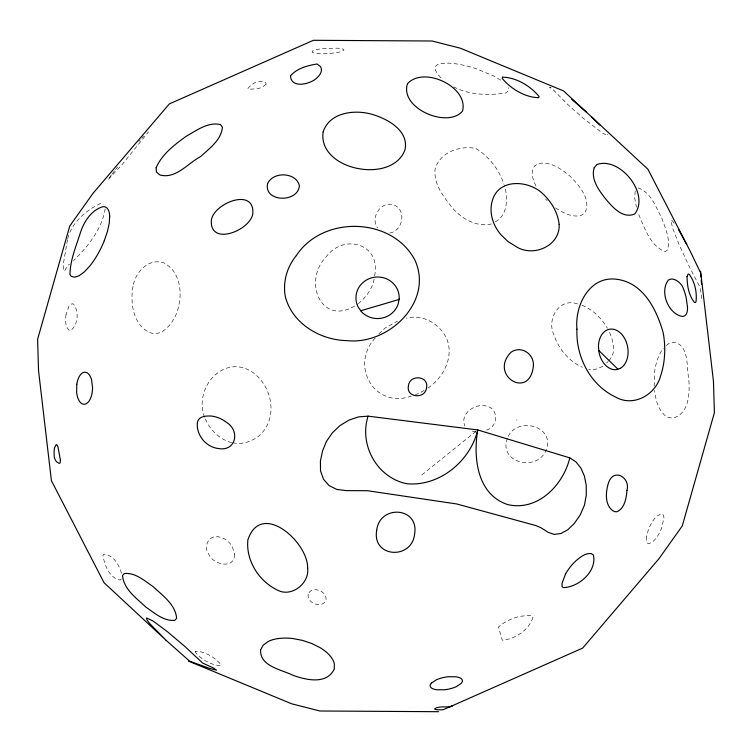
<?xml version="1.0" encoding="UTF-8"?>
<svg xmlns="http://www.w3.org/2000/svg" width="752" height="752" viewBox="0 0 752 752"><rect width="100%" height="100%" fill="white"/><g stroke="black" fill="none" stroke-linecap="round" stroke-linejoin="round"><path stroke-width="0.56" stroke-dasharray="3.76 2.82" d="M105.158 208.765C101.981 229.106 87.956 246.44 73.593 260.596M374.129 279.124C372.296 288.947 365.923 297.369 358.347 303.648M374.599 275.937C381.508 243.939 343.833 232.819 326.058 256.958C301.937 281.981 322.326 328.53 357.35 304.25M67.52 239.644L63.394 263.595L63.61 270.852L64.644 270.917L67.53 265.559L69.569 264.187M67.755 238.647C71.384 222.893 86.179 210.231 100.307 203.576L103.56 204.102M507.431 438.284C498.003 462.583 536.599 472.124 545.764 450.871C556.499 426.299 517.244 415.527 507.741 437.335M635.243 191.027L634.66 198.096L636.427 207.129M375.154 338.071C349.567 365.528 374.44 409.154 411.297 396.125M608.8 360.65C617.383 352.359 612.711 339.415 608.556 330.147M111.428 174.84L108.044 179.737L122.266 164.387L148.576 131.788M112.142 173.928L114.981 170.253M115.629 169.444L117.556 167.029M138.866 141.432L140.257 139.816M121.288 578.786L120.311 580.036C109.501 578.467 104.359 564.79 102.958 555.211L103.579 554.252L104.725 554.196C114.041 555.737 119.446 565.325 121.589 573.814M141.63 138.274L143.688 135.952M378.782 334.02L385.174 327.985L397.507 321.095M606.667 362.878L608.189 361.543M666.338 345.544L668.669 343.589L673.623 342.16C689.481 344.952 686.369 367.155 688.785 379.008C689.8 393.014 689.443 414.305 672.279 418.187L667.372 417.022A39.649 19.731 -87.1 0 1 656.12 399.613L654.372 390.495M421.825 474.954L475.922 431.385M424.175 390.382L419.494 393.24L415.395 394.678M427.926 388.098C443.229 377.833 453.888 357.661 447.017 339.406C440.174 323.821 423.207 313.951 406.183 318.19M486.488 430.172C498.595 426.375 498.952 408.355 486.046 405.958C475.095 403.016 459.228 414.108 464.962 426.074M495.418 221.821C507.995 214.884 508.004 197.616 504.47 185.396M602.869 366.224L596.9 369.025L590.687 369.777L588.684 369.317M389.724 233.017C402.677 231.024 406.898 210.551 394.264 205.089C381.518 200.032 369.815 217.319 377.513 227.969M491.488 223.955C477.135 227.348 462.715 219.302 453.277 208.962C444.366 197.879 433.707 184.776 435.013 169.717C439.234 152.393 459.547 145.399 475.602 148.36C489.073 156.313 499.046 169.576 504.028 184.334M476.082 432.033L470.273 430.689M232.753 442.712C241.336 444.817 250.059 441.979 257.24 437.269A38.23 35.353 61.8 0 0 270.673 403.664C268.643 382.007 248.028 359.719 224.951 368.781C206.838 376.169 197.334 399.237 204.6 417.388M551.084 87.439L549.289 87.129L552.889 89.45L568.155 104.866L583.251 118.224L602.38 133.038L607.832 135.567L607.635 134.213M577.555 303.949C559.544 297.284 546.666 318.651 553.669 334.208C558.294 348.43 568.587 361.176 582.424 367.258M638.053 187.878C650.95 192.174 656.054 207.486 661.948 218.531C665.36 228.486 670.878 239.662 667.278 250.256L665.041 251.666C650.048 245.801 644.426 227.433 638.401 213.747M231.682 442.618C219.452 439.535 209.855 429.806 205.108 418.366M581.945 305.19C592.792 309.627 601.666 318.152 607.381 328.295M453.616 86.865C469.624 95.156 488.678 95.598 506.011 92.947L508.38 90.748A36.688 10.631 18 0 0 508.239 87.73M500.691 80.097L493.782 76.008L476.035 68.667A39.649 11.487 18 0 0 448.85 63.14L442.138 63.328L437.438 64.559L435.07 66.768L435.211 69.786L437.767 74.279L442.59 79.74M555.559 207.9C563.013 212.76 571.962 217.751 581.155 215.429L584.849 212.919C591.692 199.703 579.35 185.8 570.636 176.748C561.782 169.228 550.436 160.909 538.15 163.598L534.446 166.107C529.869 172.913 533.431 181.467 537.031 187.878M545.585 199.026L547.127 200.652M674.234 223.156L672.279 220.731L670.972 220.317L672.504 227.837L679.075 244.532L688.926 265.907L700.093 287.424L702.124 300.725M516.624 419.776L516.953 420.321M654.165 386.133L654.719 370.821A36.688 18.264 -87.1 0 1 663.386 348.251M234.53 554.421C234.774 569.668 212.966 564.79 208.793 554.28C202.495 546.168 209.545 533.61 219.998 537.191A15.82 12.925 44.2 0 1 230.225 543.621L232.471 547.08L234.53 554.421M646.429 536.655L646.241 539.663A15.548 5.64 -64.2 0 0 649.136 543.668L653.206 541.402L655.509 538.921A16.798 6.101 -64.2 0 0 661.638 528.205L663.931 517.799A15.548 5.64 -64.2 0 0 661.036 513.795L656.966 516.06L654.663 518.542A16.798 6.101 -64.2 0 0 648.534 529.258L646.429 536.655M308.198 594.23C306.487 603.311 322.307 609.148 325.945 600.152C327.656 591.072 311.836 585.244 308.198 594.23M532.952 617.439C528.994 629.828 515.242 639.294 502.261 640.196L498.454 626.914L503.417 623.229A33.849 19.984 -26.5 0 1 519.585 616.358L529.117 615.409L532.049 616.104L532.952 617.439M66.026 314.496C65.537 319.722 64.804 326.481 69.156 330.307L70.594 330.551C78.17 325.212 79.27 311.008 73.395 304.024L71.966 303.78L69.062 305.989L66.026 314.496M133.048 286.343C129.711 303.413 133.63 328.06 152.863 333.521C163.222 334.537 170.554 325.08 174.962 317.024C183.178 299.738 182.924 273.333 164.227 263.059C148.924 257.353 135.172 272.168 133.048 286.343M195.417 651.223L195.219 652.069C201.207 659.372 211.303 665.473 220.806 665.567L221.003 664.721C215.016 657.417 204.92 651.307 195.417 651.223M266.029 84.224L262.617 87.091A9.409 3.657 -9.9 0 1 255.934 88.811L248.602 89.3L247.887 88.52C251.704 83.81 257.889 79.693 264.196 81.912A8.704 3.384 -9.9 0 1 266.039 84.224M312.945 50.779L312.052 52.198A16.798 2.745 -3.7 0 0 318.453 53.561L330.391 53.345A15.548 2.538 -3.7 0 0 340.882 51.681L343.88 50.224L343.777 49.529A16.798 2.745 -3.7 0 0 337.375 48.166L325.437 48.382A15.548 2.538 -3.7 0 0 314.947 50.046L312.945 50.779"/><path stroke-width="1.13" d="M109.689 216.153L109.237 223.259L107.395 231.635L104.284 240.715M368.085 416.147C358.798 444.977 377.175 477.896 406.935 483.743C439.412 486.732 470.442 461.061 477.727 429.937L569.809 457.865L575.891 461.831L580.864 468.017L584.389 476.025L586.24 485.294L586.269 495.192L584.483 505.053L580.262 514.81L574.368 523.392L567.769 529.784L560.898 533.544L554.233 534.418L548.217 532.35L540.867 527.688L535.791 525.545L456.708 503.962L367.296 490.699L346.493 490.624L336.934 489.477L329.085 485.595L323.492 479.259L320.531 470.884L320.408 461.061L322.58 450.88L326.415 441.443L332.393 432.785L340.111 425.491L349.05 420.067L358.591 416.881L368.085 416.147L477.727 429.937C473.102 457.526 476.965 494.543 507.797 504.611C537.793 511.51 563.257 485.125 569.809 457.865M565.466 574.152L562.082 583.195L562.026 586.278L563.135 587.603C578.457 587.481 597.182 571.351 593.384 554.995L591.335 553.622C585.535 552.823 580.619 556.988 576.399 560.39A33.849 20.812 -48.2 0 0 565.466 574.152M296.297 255.624C322.805 215.1 392.074 216.792 414.86 260.032C434.036 301.637 388.568 345.243 347.039 340.628L346.973 340.618C320.465 340.195 292.453 323.736 285.422 297.031A49.312 45.928 -48.9 0 1 296.297 255.624M449.809 706.871L452.61 705.583L443.022 709.785L438.2 709.785A9.409 1.532 -3.7 0 1 434.618 709.023L436.235 707.82A8.704 1.419 -3.7 0 1 442.11 706.889L449.809 706.871L582.659 648.092L659.006 558.661L682.271 525.93L714.4 412.688L713.469 381.452L700.582 271.293M360.772 310.755L399.049 299.484M438.566 711.702L319.891 710.997L291.626 703.787L188.395 661.055M571.661 99.273L586.344 112.067L647.951 169.285L690.092 250.952L700.121 271.857M166.117 640.366L189.711 661.243L209.93 668.5L216.491 670.173L213.455 668.011L202.636 663.038L184.851 646.438L167.057 631.417L153.051 621.002L146.584 617.994L146.819 619.61L149.394 623.201L166.117 640.366L104.049 582.715L51.418 480.707L38.531 370.548L37.6 339.312L69.729 226.07L92.994 193.339L169.341 103.908L313.434 40.298L432.109 41.003L460.374 48.213L563.605 90.945L586.344 112.067M591.768 117.105L599.88 125.086M598.78 350.47L617.909 369.166M678.614 229.792L686.679 244.344M700.535 272.788L700.939 276.952M701.231 280.111L701.616 284.416M104.284 240.715A39.649 14.391 -64.2 0 1 89.817 266.001L84.384 271.857L79.242 275.683L74.758 277.206L71.233 276.322L69.955 274.546C70.115 260.747 75.623 247.511 79.815 234.511C83.284 222.836 90.569 210.419 102.864 206.706A36.688 13.31 -64.2 0 1 109.689 216.153M60.433 460.215L60.066 462.959L59.37 463.401C55.592 462.32 53.824 458.006 54.135 454.311A9.409 2.566 88 0 1 54.558 447.694L56.156 444.629A8.704 2.378 88 0 1 57.979 446.914L60.433 460.215M260.634 649.803C259.412 666.169 281.492 669.618 292.725 675.174C305.81 680.005 326.753 684.987 334.292 668.998L334.33 663.743A39.649 20.407 13.5 0 0 320.192 647.716L311.807 643.505L302.445 640.375L292.744 638.533A36.688 18.885 13.5 0 0 268.05 641.578L263.172 645.207L260.634 649.803M307.634 568.324C309.504 582.321 293.778 595.763 280.317 591.373C260.314 583.355 245.594 561.584 247.887 539.814C261.264 499.864 308.583 542.69 307.634 568.324M687.055 276.586C687.131 285.469 688.71 295.339 694.387 302.407L695.327 302.548L696.023 301.712C697.151 292.349 694.839 281.709 689.095 274.151L688.155 274.01L687.055 276.586M376.696 530.32C371.826 557.787 411.814 560.09 414.596 534.193C419.466 506.735 379.478 504.423 376.696 530.32M687.507 307.107C687.601 310.67 687.29 315.99 682.75 316.526C668.161 314.308 659.316 291.644 668.378 280.054L670.953 279.02C675.578 278.804 679.423 282.113 682.026 285.619A22.024 4.803 79.6 0 1 686.125 297.425L687.507 307.107M576.953 329.141C575.703 356.495 590.198 384.93 615.315 396.924C633.391 407.509 655.772 394.819 660.688 375.605A49.312 26.452 89.5 0 0 663.104 332.45C656.44 308.94 642.64 281.577 615.127 279.095C588.609 276.745 574.678 306.449 576.953 329.141M197.391 422.596C195.943 434.806 206.095 447.158 218.277 448.493C236.006 451.905 240.358 430.708 226.512 422.37A33.849 30.465 75.7 0 0 211.331 416.053C206.245 415.753 198.302 416.129 197.391 422.596M559.14 224.378C560.362 245.866 533.253 257.654 516.088 246.6L507.863 241.43L500.785 234.577A38.23 31.875 39.9 0 1 492.457 200.267C498.642 178.779 526.992 180.104 541.393 192.456L541.656 192.691C550.859 200.869 557.796 211.97 559.14 224.378M408.449 385.71C405.779 397.893 425.228 399.5 426.525 387.872C429.195 375.69 409.746 374.082 408.449 385.71M323.134 131.938C317.541 170.3 392.375 184.832 404.999 149.723C409.257 129.927 385.804 117.782 369.881 113.749C352.876 109.632 329.348 112.875 323.134 131.938M76.789 384.281L76.638 392.619L77.371 396.492A16.798 8.366 -87.1 0 0 82.147 403.862L84.224 404.36L86.32 403.749L88.294 402.094A15.548 7.736 -87.1 0 0 92.233 392.215L92.581 388.041L91.641 380.014A16.798 8.366 -87.1 0 0 86.875 372.635L84.797 372.146L82.692 372.748L80.718 374.402A15.548 7.736 -87.1 0 0 76.789 384.291M533.441 365.444C530.104 400.957 488.415 375.361 510.956 352.293A15.82 14.363 66.1 0 1 521.832 349.99C528.816 351.692 533.77 358.225 533.441 365.444M156.143 167.696L156.397 172.011L160.007 175.028C175.902 179.249 187.878 163.231 200.605 156.576C209.329 148.482 221.276 140.116 222.423 127.276L220.515 124.606C208.069 121.58 196.413 130.575 186.111 136.347C174.455 144.816 162.075 154.122 156.143 167.696M626.961 490.379C626.313 498.087 624.837 508.211 616.95 511.755L614.516 511.633C604.251 506.716 605.492 491.46 608.706 482.295C614.017 467.584 630.608 477.877 626.961 490.379M290.498 75.849C290.968 89.15 311.234 84.205 317.466 77.362A33.849 14.946 -9 0 0 321.433 69.203L320.69 66.825L317.128 63.995C307.681 65.471 296.833 68.347 290.498 75.849M211.397 219.781C209.075 246.703 249.777 230.892 252.794 213.935C255.107 187.022 214.405 202.824 211.397 219.781M267.552 183.798C263.877 202.316 297.905 202.984 299.381 185.866C296.57 172.133 272.948 171.08 267.552 183.798M399.171 298.882L398.109 304.222A21.629 20.774 -3.2 0 1 361.43 311.676L358.253 307.201A21.629 20.774 -3.2 0 1 373.189 277.46A21.629 20.774 -3.2 0 1 399.171 298.882M502.505 77.183L502.233 78.387C510.777 88.83 525.206 97.544 538.789 97.675L539.062 96.463C530.517 86.029 516.088 77.315 502.505 77.183M594.212 167.715C590.63 179.07 598.592 189.871 605.228 198.396C612.269 206.913 622.609 219.123 634.726 213.991C650.264 193.96 619.761 156.219 596.891 164.538L594.212 167.715M407.509 83.698C399.293 108.147 447.506 128.902 462.499 111.155C469.069 87.138 423.855 65.556 407.509 83.698M431.31 683.173L430.238 684.922A15.548 6.035 -9.9 0 0 433.528 689.048L436.536 689.744L444.282 689.791A16.798 6.524 -9.9 0 0 456.21 686.708L461.249 683.352L462.32 681.603A15.548 6.035 -9.9 0 0 459.03 677.477L456.022 676.781L448.277 676.734A16.798 6.524 -9.9 0 0 436.348 679.817L431.31 683.173M124.381 573.522L122.557 575.459C123.544 589.248 136.779 598.489 146.104 607.268C154.611 613.03 163.823 621.443 174.793 620.334L176.617 618.388C175.63 604.608 162.404 595.358 153.07 586.588C144.563 580.826 135.351 572.404 124.381 573.522M620.306 368.339L616.696 369.58A20.492 14.57 79.2 0 1 598.855 351.513L598.46 346.211A20.492 14.57 79.2 0 1 621.058 333.587A20.492 14.57 79.2 0 1 620.306 368.339"/></g></svg>
